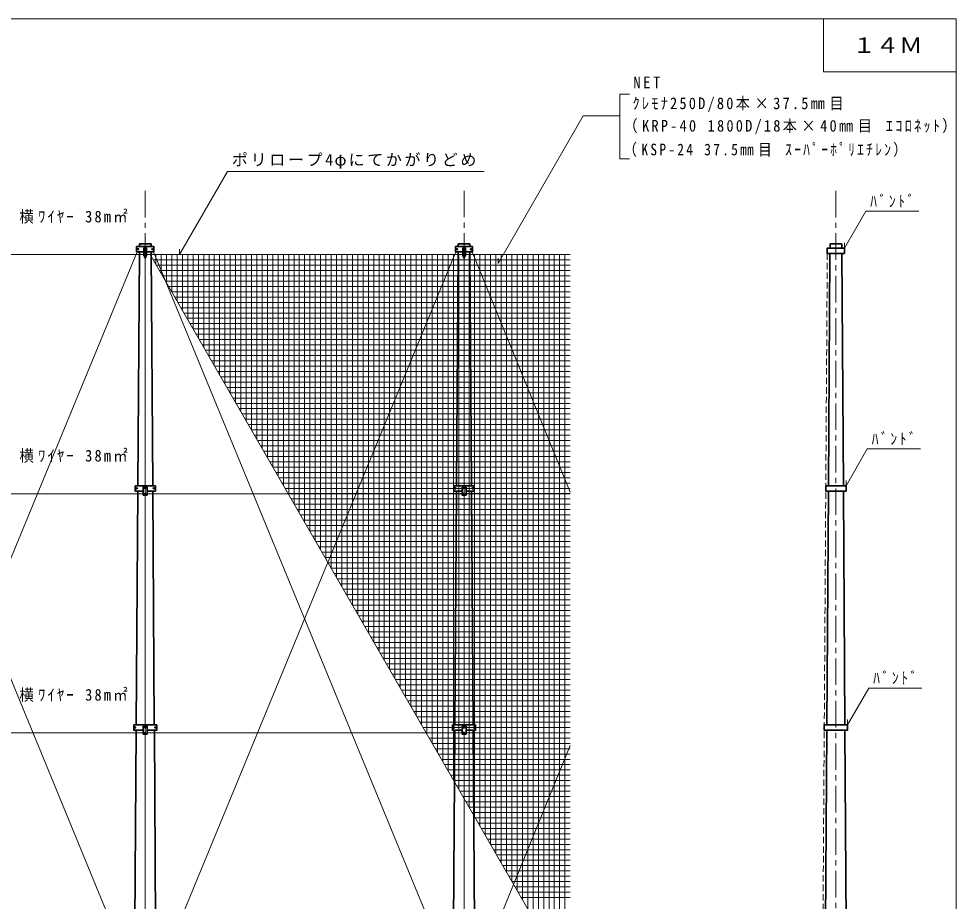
# Model space of a CAD drawing. Units: millimetres, scale not verified. Extents: x -17500 to 19500, y -11931 to 13069.
# Drawn here: x 1853 to 19500, y -3539 to 13069 of the extents above; entities that cross this region are included whole.
import ezdxf
from ezdxf.enums import TextEntityAlignment as Align

# ---------------------------------------------------------------- set-up
doc = ezdxf.new("R2010")
doc.units = ezdxf.units.MM
doc.header["$LTSCALE"] = 100
doc.linetypes.add('CHAIN1', pattern=[8, 5, -1, 1, -1])
doc.linetypes.add('DASHED1', pattern=[1.8, 1.2, -0.6])
for name, color, linetype, lineweight in [('0-0', 7, 'Continuous', 35), ('0-2', 7, 'Continuous', 35), ('0-3', 6, 'Continuous', 9), ('0-6', 5, 'Continuous', 9), ('0-F', 4, 'Continuous', 9)]:
    doc.layers.add(name, color=color, linetype=linetype, lineweight=lineweight)
doc.styles.add('ＭＳ ゴシック', font='')
doc.styles.get('ＭＳ ゴシック').set_extended_font_data('MS Gothic')

msp = doc.modelspace()

# ---------------------------------------------------------------- linework, layer by layer
at = {"layer": '0-0', "color": 4, "linetype": 'CHAIN1', "lineweight": 9}
for p, q in [((4234.5, 9831.1), (4234.5, 8556.5)), ((10234.5, 9833), (10234.5, -394.5)), ((17234.5, 9831.1), (17234.5, -9168.9)), ((4234.5, 8457.9), (4234.5, 4105.3)), ((4234.4, -244.8), (4234.4, -311.6)), ((4234.5, -311.6), (4234.5, -9168.9))]:
    msp.add_line(p, q, dxfattribs=at)
at = {"layer": '0-0'}
for p, q in [((4072.5, 8681.5), (4209.5, 8681.5)), ((4209.5, 8756.5), (4259.5, 8756.5)), ((4396.5, 8681.5), (4259.5, 8681.5)), ((10072.5, 8680.5), (10209.5, 8680.5)), ((10209.5, 8755.5), (10259.5, 8755.5)), ((10396.5, 8680.5), (10259.5, 8680.5)), ((17072.5, 8652.4), (17197, 8652.4)), ((17396.5, 8652.4), (17272, 8652.4)), ((4209.5, 8606.5), (4259.5, 8606.5)), ((10209.5, 8605.5), (10259.5, 8605.5)), ((4044, 4280.3), (4425, 4280.3)), ((4044, 4280.3), (4044, 4180.3)), ((4197, 4255.3), (4272, 4255.3)), ((4272, 4255.3), (4272, 4105.3)), ((4425, 4280.3), (4425, 4180.3)), ((10044, 4280.3), (10425, 4280.3)), ((10044, 4280.3), (10044, 4180.3)), ((10197, 4255.3), (10272, 4255.3)), ((10272, 4255.3), (10272, 4105.3)), ((10425, 4280.3), (10425, 4180.3)), ((17044, 4280.3), (17425, 4280.3)), ((17044, 4280.3), (17044, 4180.3)), ((17425, 4280.3), (17425, 4180.3)), ((4044, 4180.3), (4197, 4180.3)), ((4425, 4180.3), (4272, 4180.3)), ((10044, 4180.3), (10197, 4180.3)), ((10425, 4180.3), (10272, 4180.3)), ((17044, 4180.3), (17197, 4180.3)), ((17425, 4180.3), (17272, 4180.3)), ((4016.6, -219.8), (4452.3, -219.8)), ((4196.9, -244.8), (4271.9, -244.8)), ((4271.9, -244.8), (4271.9, -394.8)), ((4452.3, -219.8), (4452.3, -319.8)), ((10016.6, -219.8), (10452.3, -219.8)), ((10197, -244.8), (10272, -244.8)), ((10272, -244.8), (10272, -394.8)), ((10452.3, -219.8), (10452.3, -319.8)), ((17016.6, -219.8), (17452.3, -219.8)), ((17452.3, -219.8), (17452.3, -319.8))]:
    msp.add_line(p, q, dxfattribs=at)
for points in [[(4072.5, 8681.5), (4072.5, 8781.5), (4396.5, 8781.5), (4396.5, 8681.5)], [(10072.5, 8680.5), (10072.5, 8780.5), (10396.5, 8780.5), (10396.5, 8680.5)], [(17072.5, 8652.4), (17072.5, 8752.4), (17396.5, 8752.4), (17396.5, 8652.4)], [(4197, 4255.3), (4197, 4105.3), (4272, 4105.3)], [(10197, 4255.3), (10197, 4105.3), (10272, 4105.3)], [(4016.6, -219.8), (4016.6, -319.8), (4196.9, -319.8)], [(4196.9, -244.8), (4196.9, -394.8), (4271.9, -394.8)], [(4452.3, -219.8), (4452.3, -319.8), (4271.9, -319.8)], [(10016.6, -219.8), (10016.6, -319.8), (10197, -319.8)], [(10197, -244.8), (10197, -394.8), (10272, -394.8)], [(10452.3, -219.8), (10452.3, -319.8), (10272, -319.8)], [(17016.6, -219.8), (17016.6, -319.8), (17197, -319.8)], [(17452.3, -219.8), (17452.3, -319.8), (17271.9, -319.8)]]:
    msp.add_lwpolyline(points, dxfattribs=at)
for centre in [(4102.3, 8731.8), (4234.7, 8731.3), (4366.3, 8730.5), (10102.3, 8730.8), (10234.7, 8730.4), (10366.3, 8729.5), (4234.7, 8631.7), (10234.7, 8630.7), (4073.8, 4230.9), (4234, 4230.8), (4394.7, 4230.9), (10073.8, 4230.9), (10234, 4230.8), (10394.7, 4230.9), (4234, 4131.1), (10234, 4131.1), (4046.5, -269.3), (4234.7, -270), (4422.4, -269.3), (4422.4, -269.3), (10046.5, -269.3), (10234.7, -270), (10422.4, -269.3), (10422.4, -269.3), (4234.7, -369.6), (10234.7, -369.6)]:
    msp.add_circle(centre, 10, dxfattribs=at)
at = {"layer": '0-2'}
for p, q in [((4124.5, 8831.1), (4124.1, 8781.5)), ((4344.5, 8831.1), (4124.5, 8831.1)), ((4344.5, 8831.1), (4344.8, 8781.5)), ((10124.5, 8831.1), (10124.1, 8780.5)), ((10124.5, 8831.1), (10344.5, 8831.1)), ((10344.5, 8831.1), (10344.8, 8780.5)), ((17124.5, 8831.1), (17123.9, 8752.4)), ((17344.5, 8831.1), (17124.5, 8831.1)), ((17344.5, 8831.1), (17345, 8752.4)), ((4123.5, 8681.5), (4094.1, 4280.3)), ((4209.5, 8756.5), (4209.5, 8606.5)), ((4259.5, 8756.5), (4259.5, 8606.5)), ((4345.5, 8681.5), (4374.8, 4280.3)), ((10094.1, 4280.3), (10123.5, 8680.5)), ((10209.5, 8755.5), (10209.5, 8605.5)), ((10259.5, 8755.5), (10259.5, 8605.5)), ((10345.5, 8680.5), (10374.8, 4280.3)), ((17123.3, 8652.4), (17094.1, 4280.3)), ((17197, 8652.4), (17272, 8652.4)), ((17345.7, 8652.4), (17374.8, 4280.3)), ((4259.5, 8606.5), (4209.5, 8606.5)), ((10259.5, 8605.5), (10209.5, 8605.5)), ((4093.4, 4180.3), (4064, -219.8)), ((4375.5, 4180.3), (4404.9, -219.8)), ((10064, -219.8), (10093.4, 4180.3)), ((10375.5, 4180.3), (10404.9, -219.8)), ((17093.4, 4180.3), (17064, -219.8)), ((17197, 4180.3), (17272, 4180.3)), ((17375.5, 4180.3), (17404.9, -219.8)), ((4063.4, -319.8), (4032.7, -4918.8)), ((4405.6, -319.8), (4436.3, -4918.8)), ((10032.7, -4918.8), (10063.4, -319.8)), ((10405.5, -319.8), (10436.2, -4918.8)), ((17063.4, -319.8), (17033.5, -4793.9)), ((17197, -319.8), (17271.9, -319.8)), ((17405.6, -319.8), (17436.3, -4918.8))]:
    msp.add_line(p, q, dxfattribs=at)
at = {"layer": '0-3'}
for p, q in [((-1623.5, 8676.1), (3994.8, -4918.8)), ((-1526.3, -4918.8), (4080.8, 8681.5)), ((4386.7, 8681.5), (9994.7, -4918.8)), ((4474.1, -4918.8), (10080.7, 8680.5)), ((10386.1, 8680.5), (12234.5, 4160.3)), ((-1740.5, 8631.1), (4209.5, 8631.1)), ((4234.5, 4255.3), (4234.5, 8556.5)), ((4259.5, 8631.1), (10209.5, 8631.1)), ((10234.5, -244.8), (10234.5, 8602.9)), ((10259.5, 8631.1), (12234.5, 8631.1)), ((-1728.2, 4130.8), (4197, 4130.8)), ((4234.5, 4105.3), (4234.5, -244.8)), ((4272, 4130.8), (10197, 4130.8)), ((6922.8, 4131.1), (10196.3, 4131.1)), ((10271.4, 4131.1), (12234.5, 4131.1)), ((10272, 4130.8), (12234.5, 4130.8)), ((-1728.1, -368.9), (4196.9, -368.9)), ((4234.4, -394.8), (4234.4, -4943.8)), ((4271.9, -368.9), (10197, -368.9)), ((10234.5, -394.5), (10234.5, -4943.8)), ((10272, -368.9), (12234.5, -368.9)), ((10472.7, -4918.8), (12234.5, -609.1))]:
    msp.add_line(p, q, dxfattribs=at)
at = {"layer": '0-6', "linetype": 'DASHED1'}
for p, q in [((17072.5, 8652.4), (16985.4, -4918.8)), ((17044.1, 4280.7), (17043.4, 4180.7)), ((17014, -219.5), (17013.4, -319.5))]:
    msp.add_line(p, q, dxfattribs=at)
at = {"layer": '0-6', "color": 7, "lineweight": 35}
for p, q in [((4259.5, 8606.5), (4209.5, 8606.5)), ((10259.5, 8605.5), (10209.5, 8605.5))]:
    msp.add_line(p, q, dxfattribs=at)
at = {"layer": '0-6'}
for p, q in [((4334.5, 8631.1), (4334.5, 8614.3)), ((4382.5, 8531.1), (12234.5, 8531.1)), ((4434.5, 8631.1), (4434.5, 8441.1)), ((4534.5, 8631.1), (4534.5, 8267.9)), ((4634.5, 8631.1), (4634.5, 8094.7)), ((4734.5, 8631.1), (4734.5, 7921.5)), ((4834.5, 8631.1), (4834.5, 7748.3)), ((4934.5, 8631.1), (4934.5, 7575.1)), ((5034.5, 8631.1), (5034.5, 7401.9)), ((5134.5, 8631.1), (5134.5, 7228.7)), ((5234.5, 8631.1), (5234.5, 7055.5)), ((5334.5, 8631.1), (5334.5, 6882.3)), ((5434.5, 8631.1), (5434.5, 6709.1)), ((5534.5, 8631.1), (5534.5, 6535.9)), ((5634.5, 8631.1), (5634.5, 6362.7)), ((5734.5, 8631.1), (5734.5, 6189.4)), ((5834.5, 8631.1), (5834.5, 6016.2)), ((5934.5, 8631.1), (5934.5, 5843)), ((6034.5, 8631.1), (6034.5, 5669.8)), ((6134.5, 8631.1), (6134.5, 5496.6)), ((6234.5, 8631.1), (6234.5, 5323.4)), ((6334.5, 8631.1), (6334.5, 5150.2)), ((6434.5, 8631.1), (6434.5, 4977)), ((6534.5, 8631.1), (6534.5, 4803.8)), ((6634.5, 8631.1), (6634.5, 4630.6)), ((6734.5, 8631.1), (6734.5, 4457.4)), ((6834.5, 8631.1), (6834.5, 4284.2)), ((6934.5, 8631.1), (6934.5, 4111)), ((7034.5, 8631.1), (7034.5, 3937.8)), ((7134.5, 8631.1), (7134.5, 3764.6)), ((7234.5, 8631.1), (7234.5, 3591.4)), ((7334.5, 8631.1), (7334.5, 3418.2)), ((7434.5, 8631.1), (7434.5, 3245)), ((7534.5, 8631.1), (7534.5, 3071.8)), ((7634.5, 8631.1), (7634.5, 2898.6)), ((7734.5, 8631.1), (7734.5, 2725.3)), ((7834.5, 8631.1), (7834.5, 2552.1)), ((7934.5, 8631.1), (7934.5, 2378.9)), ((8034.5, 8631.1), (8034.5, 2205.7)), ((8134.5, 8631.1), (8134.5, 2032.5)), ((8234.5, 8631.1), (8234.5, 1859.3)), ((8334.5, 8631.1), (8334.5, 1686.1)), ((8434.5, 8631.1), (8434.5, 1512.9)), ((8534.5, 8631.1), (8534.5, 1339.7)), ((8634.5, 8631.1), (8634.5, 1166.5)), ((8734.5, 8631.1), (8734.5, 993.3)), ((8834.5, 8631.1), (8834.5, 820.1)), ((8934.5, 8631.1), (8934.5, 646.9)), ((9034.5, 8631.1), (9034.5, 473.7)), ((9134.5, 8631.1), (9134.5, 300.5)), ((9234.5, 8631.1), (9234.5, 127.3)), ((9334.5, 8631.1), (9334.5, -45.9)), ((9434.5, 8631.1), (9434.5, -219.1)), ((9534.5, 8631.1), (9534.5, -392.3)), ((9634.5, 8631.1), (9634.5, -565.5)), ((9734.5, 8631.1), (9734.5, -738.8)), ((9834.5, 8631.1), (9834.5, -912)), ((9934.5, 8631.1), (9934.5, -1085.2)), ((10034.5, 8631.1), (10034.5, -1258.4)), ((10134.5, 8631.1), (10134.5, -1431.6)), ((10234.5, 8631.1), (10234.5, 4255.3)), ((10334.5, 8631.1), (10334.5, -1778)), ((10434.5, 8631.1), (10434.5, -1951.2)), ((10534.5, 8631.1), (10534.5, -2124.4)), ((10634.5, 8631.1), (10634.5, -2297.6)), ((10734.5, 8631.1), (10734.5, -2470.8)), ((10834.5, 8631.1), (10834.5, -2644)), ((10934.5, 8631.1), (10934.5, -2817.2)), ((11034.5, 8631.1), (11034.5, -2990.4)), ((11134.5, 8631.1), (11134.5, -3163.6)), ((11234.5, 8631.1), (11234.5, -3336.8)), ((11334.5, 8631.1), (11334.5, -3510)), ((11434.5, 8631.1), (11434.5, -3683.2)), ((11534.5, 8631.1), (11534.5, -3856.4)), ((11634.5, 8631.1), (11634.5, -4029.6)), ((11734.5, 8631.1), (11734.5, -4202.9)), ((11834.5, 8631.1), (11834.5, -4376.1)), ((11934.5, 8631.1), (11934.5, -4549.3)), ((12034.5, 8631.1), (12034.5, -4722.5)), ((12134.5, 8631.1), (12134.5, -4895.7)), ((4440.2, 8431.1), (12234.5, 8431.1)), ((4498, 8331.1), (12234.5, 8331.1)), ((4555.7, 8231.1), (12234.5, 8231.1)), ((4613.4, 8131.1), (12234.5, 8131.1)), ((4671.2, 8031.1), (12234.5, 8031.1)), ((4728.9, 7931.1), (12234.5, 7931.1)), ((4786.6, 7831.1), (12234.5, 7831.1)), ((4844.4, 7731.1), (12234.5, 7731.1)), ((4902.1, 7631.1), (12234.5, 7631.1)), ((4959.8, 7531.1), (12234.5, 7531.1)), ((5017.6, 7431.1), (12234.5, 7431.1)), ((5075.3, 7331.1), (12234.5, 7331.1)), ((5133, 7231.1), (12234.5, 7231.1)), ((5190.8, 7131.1), (12234.5, 7131.1)), ((5248.5, 7031.1), (12234.5, 7031.1)), ((5306.2, 6931.1), (12234.5, 6931.1)), ((5364, 6831.1), (12234.5, 6831.1)), ((5421.7, 6731.1), (12234.5, 6731.1)), ((5479.5, 6631.1), (12234.5, 6631.1)), ((5537.2, 6531.1), (12234.5, 6531.1)), ((5594.9, 6431.1), (12234.5, 6431.1)), ((5652.7, 6331.1), (12234.5, 6331.1)), ((5710.4, 6231.1), (12234.5, 6231.1)), ((5768.1, 6131.1), (12234.5, 6131.1)), ((5825.9, 6031.1), (12234.5, 6031.1)), ((5883.6, 5931.1), (12234.5, 5931.1)), ((5941.3, 5831.1), (12234.5, 5831.1)), ((5999.1, 5731.1), (12234.5, 5731.1)), ((6056.8, 5631.1), (12234.5, 5631.1)), ((6114.5, 5531.1), (12234.5, 5531.1)), ((6172.3, 5431.1), (12234.5, 5431.1)), ((6230, 5331.1), (12234.5, 5331.1)), ((6287.7, 5231.1), (12234.5, 5231.1)), ((6345.5, 5131.1), (12234.5, 5131.1)), ((6403.2, 5031.1), (12234.5, 5031.1)), ((6461, 4931.1), (12234.5, 4931.1)), ((6518.7, 4831.1), (12234.5, 4831.1)), ((6576.4, 4731.1), (12234.5, 4731.1)), ((6634.2, 4631.1), (12234.5, 4631.1)), ((6691.9, 4531.1), (12234.5, 4531.1)), ((6749.6, 4431.1), (12234.5, 4431.1)), ((6807.4, 4331.1), (12234.5, 4331.1)), ((6865.1, 4231.1), (12234.5, 4231.1)), ((6922.8, 4131.1), (10196.8, 4131.1)), ((10271.9, 4131.1), (12234.5, 4131.1)), ((6980.6, 4031.1), (12234.5, 4031.1)), ((7038.3, 3931.1), (12234.5, 3931.1)), ((7096, 3831.1), (12234.5, 3831.1)), ((7153.8, 3731.1), (12234.5, 3731.1)), ((7211.5, 3631.1), (12234.5, 3631.1)), ((7269.2, 3531.1), (12234.5, 3531.1)), ((7327, 3431.1), (12234.5, 3431.1)), ((7384.7, 3331.1), (12234.5, 3331.1)), ((7442.4, 3231.1), (12234.5, 3231.1)), ((7500.2, 3131.1), (12234.5, 3131.1)), ((7557.9, 3031.1), (12234.5, 3031.1)), ((7615.7, 2931.1), (12234.5, 2931.1)), ((7673.4, 2831.1), (12234.5, 2831.1)), ((7731.1, 2731.1), (12234.5, 2731.1)), ((7788.9, 2631.1), (12234.5, 2631.1)), ((7846.6, 2531.1), (12234.5, 2531.1)), ((7904.3, 2431.1), (12234.5, 2431.1)), ((7962.1, 2331.1), (12234.5, 2331.1)), ((8019.8, 2231.1), (12234.5, 2231.1)), ((8077.5, 2131.1), (12234.5, 2131.1)), ((8135.3, 2031.1), (12234.5, 2031.1)), ((8193, 1931.1), (12234.5, 1931.1)), ((8250.7, 1831.1), (12234.5, 1831.1)), ((8308.5, 1731.1), (12234.5, 1731.1)), ((8366.2, 1631.1), (12234.5, 1631.1)), ((8423.9, 1531.1), (12234.5, 1531.1)), ((8481.7, 1431.1), (12234.5, 1431.1)), ((8539.4, 1331.1), (12234.5, 1331.1)), ((8597.1, 1231.1), (12234.5, 1231.1)), ((8654.9, 1131.1), (12234.5, 1131.1)), ((8712.6, 1031.1), (12234.5, 1031.1)), ((8770.4, 931.1), (12234.5, 931.1)), ((8828.1, 831.1), (12234.5, 831.1)), ((8885.8, 731.1), (12234.5, 731.1)), ((8943.6, 631.1), (12234.5, 631.1)), ((9001.3, 531.1), (12234.5, 531.1)), ((9059, 431.1), (12234.5, 431.1)), ((9116.8, 331.1), (12234.5, 331.1)), ((9174.5, 231.1), (12234.5, 231.1)), ((9232.2, 131.1), (12234.5, 131.1)), ((9290, 31.1), (12234.5, 31.1)), ((9347.7, -68.9), (12234.5, -68.9)), ((9405.4, -168.9), (12234.5, -168.9)), ((9463.2, -268.9), (12234.5, -268.9)), ((9520.9, -368.9), (10197, -368.9)), ((9578.6, -468.9), (12234.5, -468.9)), ((9636.4, -568.9), (12234.5, -568.9)), ((9694.1, -668.9), (12234.5, -668.9)), ((9751.8, -768.9), (12234.5, -768.9)), ((9809.6, -868.9), (12234.5, -868.9)), ((9867.3, -968.9), (12234.5, -968.9)), ((9925.1, -1068.9), (12234.5, -1068.9)), ((9982.8, -1168.9), (12234.5, -1168.9)), ((10040.5, -1268.9), (12234.5, -1268.9)), ((10098.3, -1368.9), (12234.5, -1368.9)), ((10156, -1468.9), (12234.5, -1468.9)), ((10213.7, -1568.9), (12234.5, -1568.9)), ((10271.5, -1668.9), (12234.5, -1668.9)), ((10329.2, -1768.9), (12234.5, -1768.9)), ((10386.9, -1868.9), (12234.5, -1868.9)), ((10444.7, -1968.9), (12234.5, -1968.9)), ((10502.4, -2068.9), (12234.5, -2068.9)), ((10560.1, -2168.9), (12234.5, -2168.9)), ((10617.9, -2268.9), (12234.5, -2268.9)), ((10675.6, -2368.9), (12234.5, -2368.9)), ((10733.3, -2468.9), (12234.5, -2468.9)), ((10791.1, -2568.9), (12234.5, -2568.9)), ((10848.8, -2668.9), (12234.5, -2668.9)), ((10906.5, -2768.9), (12234.5, -2768.9)), ((10964.3, -2868.9), (12234.5, -2868.9)), ((11022, -2968.9), (12234.5, -2968.9)), ((11079.8, -3068.9), (12234.5, -3068.9)), ((11137.5, -3168.9), (12234.5, -3168.9)), ((11195.2, -3268.9), (12234.5, -3268.9)), ((11253, -3368.9), (12234.5, -3368.9)), ((11310.7, -3468.9), (12234.5, -3468.9))]:
    msp.add_line(p, q, dxfattribs=at)
msp.add_lwpolyline([(12234.5, -5068.9), (9240.3, 117.2), (4324.8, 8631.1)], dxfattribs=at)
at = {"layer": '0-6', "color": 6}
for centre, start, end in [((4277.7, 8609.4), 182.41425, 230.71629), ((4191.2, 8609.4), 309.28371, 357.58575), ((10277.7, 8608.4), 182.41425, 230.71629), ((10191.2, 8608.4), 309.28371, 357.58575)]:
    msp.add_arc(centre, 68.3, start, end, dxfattribs=at)
at = {"layer": '0-F', "color": 2, "lineweight": 18}
for p, q in [((-17500, 13068.8), (19500, 13068.8)), ((17000, 12068.8), (17000, 13068.8)), ((19500, 13068.8), (19500, -11931.2)), ((17000, 12068.8), (19500, 12068.8))]:
    msp.add_line(p, q, dxfattribs=at)
at = {"layer": '0-F'}
for p, q in [((13167, 11650.8), (13349.4, 11650.8)), ((10874.7, 8463.7), (12479.8, 11243.9)), ((13167, 11243.9), (12479.8, 11243.9)), ((4876.1, 8629.6), (5780.5, 10196)), ((5780.5, 10196), (10615.8, 10196)), ((17396.5, 8752.4), (17796.5, 9445.2)), ((17796.5, 9445.2), (18796.5, 9445.2)), ((17396.5, 8752.4), (17396.5, 8852.4)), ((4876.1, 8629.6), (4876.1, 8729.6)), ((10874.7, 8463.7), (10874.7, 8563.7)), ((17425, 4280.3), (17825, 4973.2)), ((17825, 4973.2), (18825, 4973.2)), ((17425, 4280.3), (17425, 4380.3)), ((17452.3, -219.8), (17852.3, 473)), ((17852.3, 473), (18852.3, 473)), ((17452.3, -219.8), (17452.3, -119.8))]:
    msp.add_line(p, q, dxfattribs=at)
at = {"layer": '0-F', "color": 7, "lineweight": 35}
msp.add_line((4072.5, 8683.6), (4072.5, 8733.6), dxfattribs=at)
at = {"layer": '0-F'}
msp.add_lwpolyline([(13167, 11650.8), (13167, 10435.2), (13349.4, 10435.2)], dxfattribs=at)

# ---------------------------------------------------------------- texts
at = {"layer": '0-F', "color": 7, "style": 'ＭＳ ゴシック', "width": 1.1}
msp.add_text('１４Ｍ', height=293.3, dxfattribs=at).set_placement((17545.1, 12335.7), align=Align.BOTTOM_LEFT)
at = {"layer": '0-F', "color": 7, "char_height": 219.9, "attachment_point": 7, "style": 'ＭＳ ゴシック'}
for s, insert in [('\\T1.38;\\W0.9;NET', (13422.7, 11761.2)), ('\\T1.31;\\W0.9;ｸﾚﾓﾅ250D/80本×37.5㎜目', (13405.5, 11314.1)), ('\\T1.31;\\W0.9;（KRP-40\\~1800D/18本×40㎜目\\~ｴｺﾛﾈｯﾄ）', (13233, 10891.1)), ('\\T1.33;\\W0.85;（KSP-24\\~37.5㎜目\\~ｽｰﾊﾟｰﾎﾟﾘｴﾁﾚﾝ）', (13233, 10469.6)), ('\\T1.17;ポリロープ4φにてかがりどめ', (5866.5, 10245.7)), ('\\T1.38;\\W0.85;ﾊﾞﾝﾄﾞ', (17880, 9517.4)), ('\\T1.31;\\W0.9;横ﾜｲﾔｰ\\~38m㎡', (1865.2, 9211.5)), ('\\T1.38;\\W0.85;ﾊﾞﾝﾄﾞ', (17908.5, 5045.3)), ('\\T1.31;\\W0.9;横ﾜｲﾔｰ\\~38m㎡', (1865.2, 4711.5)), ('\\T1.38;\\W0.85;ﾊﾞﾝﾄﾞ', (17935.8, 545.1)), ('\\T1.31;\\W0.9;横ﾜｲﾔｰ\\~38m㎡', (1865.2, 211.5))]:
    msp.add_mtext(s, dxfattribs=dict(at, insert=insert))

doc.saveas('drawing.dxf')
